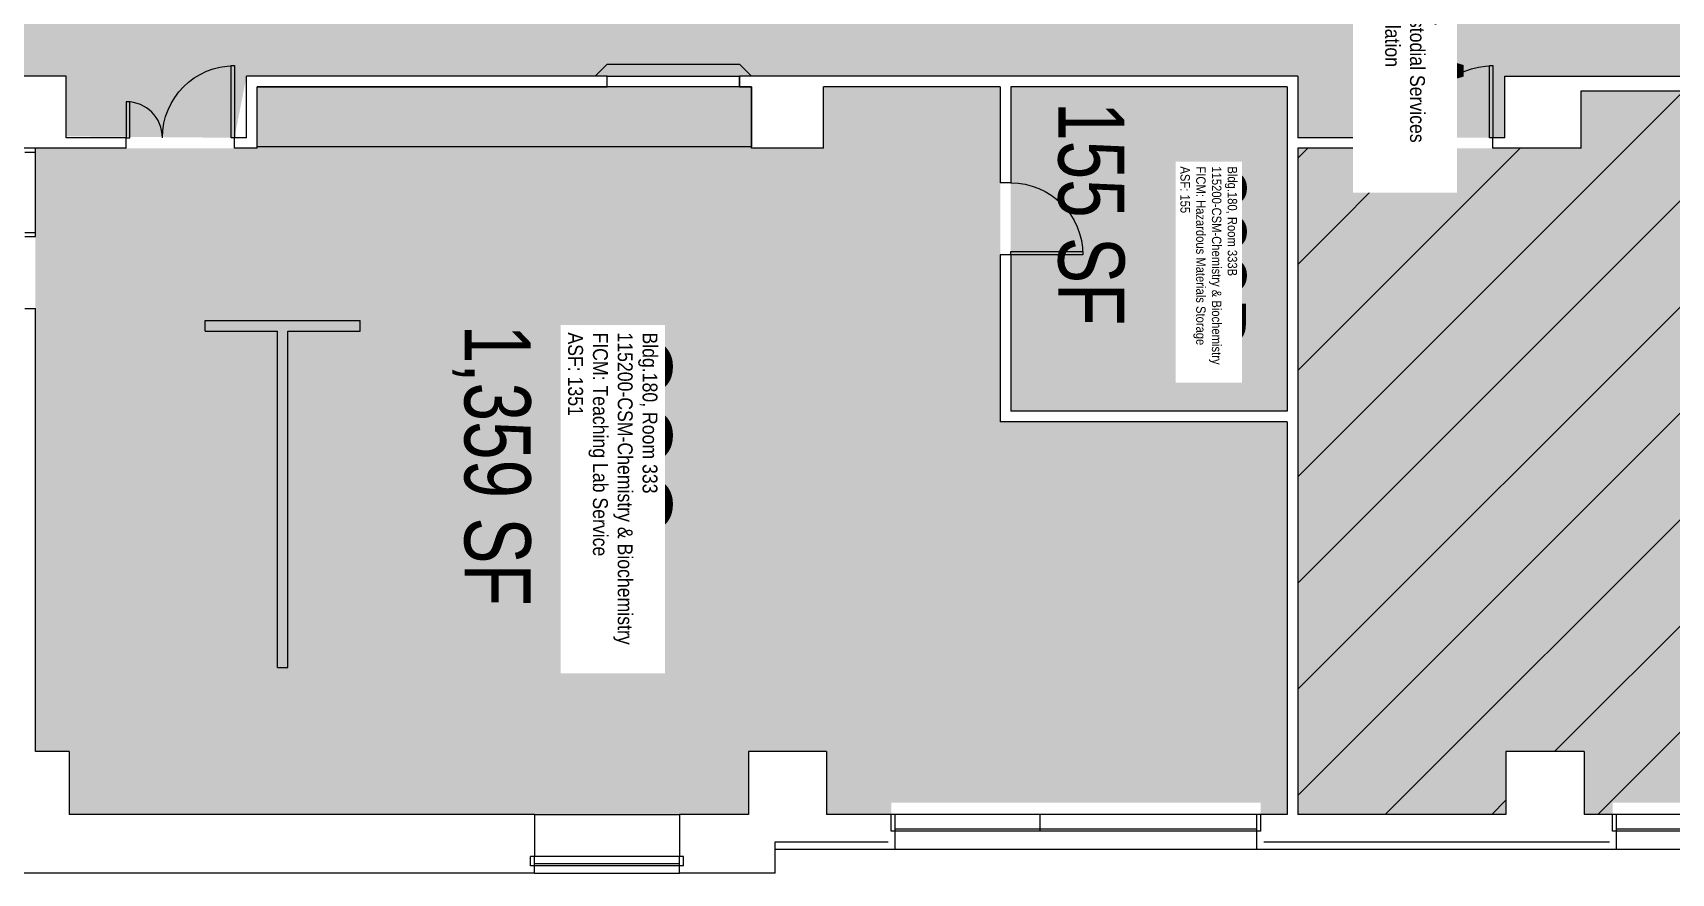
# Model space of a CAD drawing. Header units: inches. Extents: x 69211883 to 69217823, y 27675792 to 27679222.
# Drawn here: x 69215964 to 69216782, y 27677817 to 27678237 of the extents above; entities that cross this region are included whole.
import ezdxf
from ezdxf.enums import TextEntityAlignment as Align

# ---------------------------------------------------------------- set-up
doc = ezdxf.new("R2010")
doc.units = ezdxf.units.IN
doc.header["$LTSCALE"] = 0.25
doc.header["$MEASUREMENT"] = 0
doc.layers.get('0').update_dxf_attribs({"linetype": 'CONTINUOUS'})
for name, color, linetype in [('A-DOOR', 2, 'CONTINUOUS'), ('A-FLOR', 3, 'CONTINUOUS'), ('A-GLAZ', 1, 'CONTINUOUS'), ('A-IDEN-RNUM', 7, 'CONTINUOUS'), ('A-IDEN-SNUM', 4, 'CONTINUOUS'), ('A-IDEN-VNUM', 4, 'CONTINUOUS'), ('A-WALL', 5, 'CONTINUOUS'), ('AREA-TEXT', 3, 'CONTINUOUS'), ('Rooms-Capacity', 4, 'CONTINUOUS'), ('Rooms-Category-Color', 7, 'CONTINUOUS'), ('Rooms-College-Color', 7, 'CONTINUOUS'), ('Rooms-Department-Color', 7, 'CONTINUOUS'), ('Rooms-Division-Color', 7, 'CONTINUOUS'), ('Rooms-Information', 7, 'CONTINUOUS')]:
    doc.layers.add(name, color=color, linetype=linetype)
doc.styles.add('CP_AREA', font='arial.ttf', dxfattribs={"height": 15})
doc.styles.add('CP_ROOMSNUMBER', font='arial.ttf', dxfattribs={"height": 1})
doc.styles.add('CP_ROOMVNUMBER', font='arial.ttf', dxfattribs={"width": 0.85, "height": 0.075})

# ---------------------------------------------------------------- blocks, each defined once
blk = doc.blocks.new('Z08D36')
at = {"linetype": 'Continuous', "lineweight": -3}
blk.add_lwpolyline([(-18, 0), (-16.25, 0), (-16.25, 36), (-18, 36)], close=True, dxfattribs=at)
blk.add_arc((-18, 0), 36, 0, 90)

msp = doc.modelspace()

# ---------------------------------------------------------------- hatches: boundary and pattern name
at = {"layer": 'Rooms-Capacity'}
h = msp.add_hatch(dxfattribs=at)
h.set_pattern_fill('ANSI31', color=256, scale=300, style=0)
h.set_pattern_definition([(45, (0, 0), (-26.516504294, 26.516504294), [])])
h.paths.add_polyline_path([(69217045.37, 27677846.38), (69217045.37, 27677852.38), (69216971.15, 27677852.38), (69216971.15, 27677846.38), (69216827.18, 27677846.38), (69216827.18, 27677852.38), (69216753, 27677852.38), (69216753, 27677846.38), (69216738.68, 27677846.38), (69216738.68, 27677877.88), (69216699.68, 27677877.88), (69216699.68, 27677846.38), (69216595.81, 27677846.38), (69216595.81, 27678179.01), (69216737.18, 27678179.01), (69216737.18, 27678207.76), (69216983.93, 27678207.76), (69216983.93, 27678179.01), (69217094.56, 27678179.01), (69217094.56, 27677877.88), (69217079.18, 27677877.88), (69217079.18, 27677846.38)])
at = {"layer": 'Rooms-Category-Color', "true_color": 0xadadad}
msp.add_hatch(color=253, dxfattribs=at).paths.add_polyline_path([(69217597.56, 27678341.76), (69217495.18, 27678341.76), (69217495.18, 27678311.01), (69217005.6, 27678311.01), (69217005.6, 27678341.76), (69216738.68, 27678341.76), (69216738.68, 27678311.01), (69216699.68, 27678311.01), (69216699.68, 27678341.76), (69216611.68, 27678341.76), (69216611.68, 27678311.01), (69216179.81, 27678311.01), (69216179.81, 27678341.76), (69216091.81, 27678341.76), (69216091.81, 27678311.01), (69215945.18, 27678311.01), (69215945.18, 27678341.76), (69215857.18, 27678341.76), (69215857.18, 27678311.01), (69215567.18, 27678311.01), (69215567.18, 27678341.76), (69215461.81, 27678341.76), (69215461.81, 27678314.51), (69215455.31, 27678314.51), (69215455.31, 27678316.14), (69215406.02, 27678316.14), (69215406.02, 27678311.01), (69215315.18, 27678311.01), (69215315.18, 27678215.01), (69215351.18, 27678215.01), (69215351.18, 27678197.01), (69215400.77, 27678197.01), (69215400.77, 27678215.01), (69215406.02, 27678215.01), (69215406.02, 27678209.89), (69215455.31, 27678209.89), (69215455.31, 27678211.51), (69215462.37, 27678211.51), (69215462.37, 27678215.01), (69215981.18, 27678215.01), (69215981.19, 27678185.01), (69216065.18, 27678184.26), (69216071.18, 27678215.01), (69216595.81, 27678215.01), (69216595.81, 27678184.26), (69216699.18, 27678184.26), (69216699.18, 27678215.01), (69216989.18, 27678215.01), (69216989.18, 27678184.26), (69217079.18, 27678184.26), (69217079.18, 27678215.01), (69217115.18, 27678215.01), (69217115.18, 27678184.26), (69217143.18, 27678184.26), (69217203.18, 27678184.26), (69217203.18, 27678215.01), (69217493.18, 27678215.01), (69217493.18, 27678184.26), (69217571.32, 27678184.26), (69217571.32, 27678215.01), (69217597.56, 27678215.01)])
at = {"layer": 'Rooms-Category-Color', "true_color": 0xe3f498}
for points in [[(69216577.37, 27677846.38), (69216590.56, 27677846.38), (69216590.56, 27678042.51), (69216447.31, 27678042.51), (69216447.31, 27678209.76), (69216359.18, 27678209.76), (69216359.19, 27678179.01), (69216323.19, 27678179.01), (69216323.18, 27678209.76), (69216076.43, 27678209.76), (69216076.43, 27678179.01), (69215965.81, 27678179.01), (69215965.81, 27678099.01), (69215965.81, 27678086.78), (69215965.81, 27677877.88), (69215982.68, 27677877.88), (69215982.68, 27677846.39), (69216215.18, 27677846.39), (69216218.81, 27677846.38), (69216287.37, 27677846.38), (69216289.18, 27677846.38), (69216321.68, 27677846.38), (69216321.68, 27677877.88), (69216360.68, 27677877.88), (69216360.68, 27677846.39), (69216393, 27677846.38), (69216393, 27677852.38), (69216577.37, 27677852.39), (69216577.37, 27677846.39)], [(69217045.37, 27677846.38), (69217045.37, 27677852.38), (69216971.15, 27677852.38), (69216971.15, 27677846.38), (69216827.18, 27677846.38), (69216827.18, 27677852.38), (69216753, 27677852.38), (69216753, 27677846.38), (69216738.68, 27677846.38), (69216738.68, 27677877.88), (69216699.68, 27677877.88), (69216699.68, 27677846.38), (69216595.81, 27677846.38), (69216595.81, 27678179.01), (69216737.18, 27678179.01), (69216737.18, 27678207.76), (69216983.93, 27678207.76), (69216983.93, 27678179.01), (69217094.56, 27678179.01), (69217094.56, 27677877.88), (69217079.18, 27677877.88), (69217079.18, 27677846.38)]]:
    msp.add_hatch(color=61, dxfattribs=at).paths.add_polyline_path(points)
at = {"layer": 'Rooms-Category-Color', "true_color": 0xe3c5e1}
msp.add_hatch(color=254, dxfattribs=at).paths.add_polyline_path([(69216452.56, 27678209.76), (69216590.56, 27678209.76), (69216590.56, 27678047.76), (69216452.56, 27678047.76)])
at = {"layer": 'Rooms-College-Color', "true_color": 0xadadad}
msp.add_hatch(color=253, dxfattribs=at).paths.add_polyline_path([(69217597.56, 27678341.76), (69217495.18, 27678341.76), (69217495.18, 27678311.01), (69217005.6, 27678311.01), (69217005.6, 27678341.76), (69216738.68, 27678341.76), (69216738.68, 27678311.01), (69216699.68, 27678311.01), (69216699.68, 27678341.76), (69216611.68, 27678341.76), (69216611.68, 27678311.01), (69216179.81, 27678311.01), (69216179.81, 27678341.76), (69216091.81, 27678341.76), (69216091.81, 27678311.01), (69215945.18, 27678311.01), (69215945.18, 27678341.76), (69215857.18, 27678341.76), (69215857.18, 27678311.01), (69215567.18, 27678311.01), (69215567.18, 27678341.76), (69215461.81, 27678341.76), (69215461.81, 27678314.51), (69215455.31, 27678314.51), (69215455.31, 27678316.14), (69215406.02, 27678316.14), (69215406.02, 27678311.01), (69215315.18, 27678311.01), (69215315.18, 27678215.01), (69215351.18, 27678215.01), (69215351.18, 27678197.01), (69215400.77, 27678197.01), (69215400.77, 27678215.01), (69215406.02, 27678215.01), (69215406.02, 27678209.89), (69215455.31, 27678209.89), (69215455.31, 27678211.51), (69215462.37, 27678211.51), (69215462.37, 27678215.01), (69215981.18, 27678215.01), (69215981.19, 27678185.01), (69216065.18, 27678184.26), (69216071.18, 27678215.01), (69216595.81, 27678215.01), (69216595.81, 27678184.26), (69216699.18, 27678184.26), (69216699.18, 27678215.01), (69216989.18, 27678215.01), (69216989.18, 27678184.26), (69217079.18, 27678184.26), (69217079.18, 27678215.01), (69217115.18, 27678215.01), (69217115.18, 27678184.26), (69217143.18, 27678184.26), (69217203.18, 27678184.26), (69217203.18, 27678215.01), (69217493.18, 27678215.01), (69217493.18, 27678184.26), (69217571.32, 27678184.26), (69217571.32, 27678215.01), (69217597.56, 27678215.01)])
at = {"layer": 'Rooms-College-Color', "true_color": 0xffe090}
for points in [[(69216577.37, 27677846.38), (69216590.56, 27677846.38), (69216590.56, 27678042.51), (69216447.31, 27678042.51), (69216447.31, 27678209.76), (69216359.18, 27678209.76), (69216359.19, 27678179.01), (69216323.19, 27678179.01), (69216323.18, 27678209.76), (69216076.43, 27678209.76), (69216076.43, 27678179.01), (69215965.81, 27678179.01), (69215965.81, 27678099.01), (69215965.81, 27678086.78), (69215965.81, 27677877.88), (69215982.68, 27677877.88), (69215982.68, 27677846.39), (69216215.18, 27677846.39), (69216218.81, 27677846.38), (69216287.37, 27677846.38), (69216289.18, 27677846.38), (69216321.68, 27677846.38), (69216321.68, 27677877.88), (69216360.68, 27677877.88), (69216360.68, 27677846.39), (69216393, 27677846.38), (69216393, 27677852.38), (69216577.37, 27677852.39), (69216577.37, 27677846.39)], [(69216452.56, 27678209.76), (69216590.56, 27678209.76), (69216590.56, 27678047.76), (69216452.56, 27678047.76)], [(69217045.37, 27677846.38), (69217045.37, 27677852.38), (69216971.15, 27677852.38), (69216971.15, 27677846.38), (69216827.18, 27677846.38), (69216827.18, 27677852.38), (69216753, 27677852.38), (69216753, 27677846.38), (69216738.68, 27677846.38), (69216738.68, 27677877.88), (69216699.68, 27677877.88), (69216699.68, 27677846.38), (69216595.81, 27677846.38), (69216595.81, 27678179.01), (69216737.18, 27678179.01), (69216737.18, 27678207.76), (69216983.93, 27678207.76), (69216983.93, 27678179.01), (69217094.56, 27678179.01), (69217094.56, 27677877.88), (69217079.18, 27677877.88), (69217079.18, 27677846.38)]]:
    msp.add_hatch(color=41, dxfattribs=at).paths.add_polyline_path(points)
at = {"layer": 'Rooms-Department-Color', "true_color": 0xacacac}
msp.add_hatch(color=253, dxfattribs=at).paths.add_polyline_path([(69217597.56, 27678341.76), (69217495.18, 27678341.76), (69217495.18, 27678311.01), (69217005.6, 27678311.01), (69217005.6, 27678341.76), (69216738.68, 27678341.76), (69216738.68, 27678311.01), (69216699.68, 27678311.01), (69216699.68, 27678341.76), (69216611.68, 27678341.76), (69216611.68, 27678311.01), (69216179.81, 27678311.01), (69216179.81, 27678341.76), (69216091.81, 27678341.76), (69216091.81, 27678311.01), (69215945.18, 27678311.01), (69215945.18, 27678341.76), (69215857.18, 27678341.76), (69215857.18, 27678311.01), (69215567.18, 27678311.01), (69215567.18, 27678341.76), (69215461.81, 27678341.76), (69215461.81, 27678314.51), (69215455.31, 27678314.51), (69215455.31, 27678316.14), (69215406.02, 27678316.14), (69215406.02, 27678311.01), (69215315.18, 27678311.01), (69215315.18, 27678215.01), (69215351.18, 27678215.01), (69215351.18, 27678197.01), (69215400.77, 27678197.01), (69215400.77, 27678215.01), (69215406.02, 27678215.01), (69215406.02, 27678209.89), (69215455.31, 27678209.89), (69215455.31, 27678211.51), (69215462.37, 27678211.51), (69215462.37, 27678215.01), (69215981.18, 27678215.01), (69215981.19, 27678185.01), (69216065.18, 27678184.26), (69216071.18, 27678215.01), (69216595.81, 27678215.01), (69216595.81, 27678184.26), (69216699.18, 27678184.26), (69216699.18, 27678215.01), (69216989.18, 27678215.01), (69216989.18, 27678184.26), (69217079.18, 27678184.26), (69217079.18, 27678215.01), (69217115.18, 27678215.01), (69217115.18, 27678184.26), (69217143.18, 27678184.26), (69217203.18, 27678184.26), (69217203.18, 27678215.01), (69217493.18, 27678215.01), (69217493.18, 27678184.26), (69217571.32, 27678184.26), (69217571.32, 27678215.01), (69217597.56, 27678215.01)])
at = {"layer": 'Rooms-Department-Color', "true_color": 0xffe090}
for points in [[(69216577.37, 27677846.38), (69216590.56, 27677846.38), (69216590.56, 27678042.51), (69216447.31, 27678042.51), (69216447.31, 27678209.76), (69216359.18, 27678209.76), (69216359.19, 27678179.01), (69216323.19, 27678179.01), (69216323.18, 27678209.76), (69216076.43, 27678209.76), (69216076.43, 27678179.01), (69215965.81, 27678179.01), (69215965.81, 27678099.01), (69215965.81, 27678086.78), (69215965.81, 27677877.88), (69215982.68, 27677877.88), (69215982.68, 27677846.39), (69216215.18, 27677846.39), (69216218.81, 27677846.38), (69216287.37, 27677846.38), (69216289.18, 27677846.38), (69216321.68, 27677846.38), (69216321.68, 27677877.88), (69216360.68, 27677877.88), (69216360.68, 27677846.39), (69216393, 27677846.38), (69216393, 27677852.38), (69216577.37, 27677852.39), (69216577.37, 27677846.39)], [(69216452.56, 27678209.76), (69216590.56, 27678209.76), (69216590.56, 27678047.76), (69216452.56, 27678047.76)], [(69217045.37, 27677846.38), (69217045.37, 27677852.38), (69216971.15, 27677852.38), (69216971.15, 27677846.38), (69216827.18, 27677846.38), (69216827.18, 27677852.38), (69216753, 27677852.38), (69216753, 27677846.38), (69216738.68, 27677846.38), (69216738.68, 27677877.88), (69216699.68, 27677877.88), (69216699.68, 27677846.38), (69216595.81, 27677846.38), (69216595.81, 27678179.01), (69216737.18, 27678179.01), (69216737.18, 27678207.76), (69216983.93, 27678207.76), (69216983.93, 27678179.01), (69217094.56, 27678179.01), (69217094.56, 27677877.88), (69217079.18, 27677877.88), (69217079.18, 27677846.38)]]:
    msp.add_hatch(color=41, dxfattribs=at).paths.add_polyline_path(points)
at = {"layer": 'Rooms-Division-Color', "true_color": 0xadadad}
msp.add_hatch(color=253, dxfattribs=at).paths.add_polyline_path([(69217597.56, 27678341.76), (69217495.18, 27678341.76), (69217495.18, 27678311.01), (69217005.6, 27678311.01), (69217005.6, 27678341.76), (69216738.68, 27678341.76), (69216738.68, 27678311.01), (69216699.68, 27678311.01), (69216699.68, 27678341.76), (69216611.68, 27678341.76), (69216611.68, 27678311.01), (69216179.81, 27678311.01), (69216179.81, 27678341.76), (69216091.81, 27678341.76), (69216091.81, 27678311.01), (69215945.18, 27678311.01), (69215945.18, 27678341.76), (69215857.18, 27678341.76), (69215857.18, 27678311.01), (69215567.18, 27678311.01), (69215567.18, 27678341.76), (69215461.81, 27678341.76), (69215461.81, 27678314.51), (69215455.31, 27678314.51), (69215455.31, 27678316.14), (69215406.02, 27678316.14), (69215406.02, 27678311.01), (69215315.18, 27678311.01), (69215315.18, 27678215.01), (69215351.18, 27678215.01), (69215351.18, 27678197.01), (69215400.77, 27678197.01), (69215400.77, 27678215.01), (69215406.02, 27678215.01), (69215406.02, 27678209.89), (69215455.31, 27678209.89), (69215455.31, 27678211.51), (69215462.37, 27678211.51), (69215462.37, 27678215.01), (69215981.18, 27678215.01), (69215981.19, 27678185.01), (69216065.18, 27678184.26), (69216071.18, 27678215.01), (69216595.81, 27678215.01), (69216595.81, 27678184.26), (69216699.18, 27678184.26), (69216699.18, 27678215.01), (69216989.18, 27678215.01), (69216989.18, 27678184.26), (69217079.18, 27678184.26), (69217079.18, 27678215.01), (69217115.18, 27678215.01), (69217115.18, 27678184.26), (69217143.18, 27678184.26), (69217203.18, 27678184.26), (69217203.18, 27678215.01), (69217493.18, 27678215.01), (69217493.18, 27678184.26), (69217571.32, 27678184.26), (69217571.32, 27678215.01), (69217597.56, 27678215.01)])
at = {"layer": 'Rooms-Division-Color', "true_color": 0xffe090}
for points in [[(69216577.37, 27677846.38), (69216590.56, 27677846.38), (69216590.56, 27678042.51), (69216447.31, 27678042.51), (69216447.31, 27678209.76), (69216359.18, 27678209.76), (69216359.19, 27678179.01), (69216323.19, 27678179.01), (69216323.18, 27678209.76), (69216076.43, 27678209.76), (69216076.43, 27678179.01), (69215965.81, 27678179.01), (69215965.81, 27678099.01), (69215965.81, 27678086.78), (69215965.81, 27677877.88), (69215982.68, 27677877.88), (69215982.68, 27677846.39), (69216215.18, 27677846.39), (69216218.81, 27677846.38), (69216287.37, 27677846.38), (69216289.18, 27677846.38), (69216321.68, 27677846.38), (69216321.68, 27677877.88), (69216360.68, 27677877.88), (69216360.68, 27677846.39), (69216393, 27677846.38), (69216393, 27677852.38), (69216577.37, 27677852.39), (69216577.37, 27677846.39)], [(69216452.56, 27678209.76), (69216590.56, 27678209.76), (69216590.56, 27678047.76), (69216452.56, 27678047.76)], [(69217045.37, 27677846.38), (69217045.37, 27677852.38), (69216971.15, 27677852.38), (69216971.15, 27677846.38), (69216827.18, 27677846.38), (69216827.18, 27677852.38), (69216753, 27677852.38), (69216753, 27677846.38), (69216738.68, 27677846.38), (69216738.68, 27677877.88), (69216699.68, 27677877.88), (69216699.68, 27677846.38), (69216595.81, 27677846.38), (69216595.81, 27678179.01), (69216737.18, 27678179.01), (69216737.18, 27678207.76), (69216983.93, 27678207.76), (69216983.93, 27678179.01), (69217094.56, 27678179.01), (69217094.56, 27677877.88), (69217079.18, 27677877.88), (69217079.18, 27677846.38)]]:
    msp.add_hatch(color=41, dxfattribs=at).paths.add_polyline_path(points)

# ---------------------------------------------------------------- linework, layer by layer
at = {"layer": 'A-DOOR'}
for points in [[(69216011.18, 27678184.26), (69216012.93, 27678184.26), (69216012.93, 27678202.26), (69216011.18, 27678202.26)], [(69216639.18, 27678184.26), (69216640.93, 27678184.26), (69216640.93, 27678202.26), (69216639.18, 27678202.26)]]:
    msp.add_lwpolyline(points, close=True, dxfattribs=at)
for centre in [(69216011.18, 27678184.26), (69216639.18, 27678184.26)]:
    msp.add_arc(centre, 18, 0, 90, dxfattribs=at)
at = {"layer": 'A-FLOR'}
for points in [[(69216251.18, 27678209.71), (69216251.18, 27678215.01), (69216245.18, 27678215.01), (69216251.18, 27678221.01), (69216317.18, 27678221.01), (69216323.18, 27678215.01), (69216317.18, 27678215.01), (69216317.18, 27678209.76), (69216323.18, 27678209.76), (69216323.18, 27678179.76), (69216076.43, 27678179.76), (69216076.43, 27678209.76), (69216251.18, 27678209.71)], [(69216251.18, 27678215.03), (69216317.18, 27678215.04)], [(69216251.18, 27678209.78), (69216317.18, 27678209.79)]]:
    msp.add_lwpolyline(points, dxfattribs=at)
at = {"layer": 'A-GLAZ'}
for p, q in [((69215960.56, 27678177.01), (69215965.81, 27678177.01)), ((69215965.81, 27678135.01), (69215965.81, 27678179.01)), ((69215960.56, 27678137.01), (69215965.81, 27678137.01)), ((69215960.56, 27678135.01), (69215965.81, 27678135.01)), ((69216214.93, 27677846.51), (69216287.31, 27677846.51)), ((69216577.31, 27677846.39), (69216392.93, 27677846.39)), ((69216394.93, 27677838.14), (69216394.93, 27677846.39)), ((69216575.31, 27677839.14), (69216394.93, 27677839.14)), ((69216467.31, 27677838.14), (69216467.31, 27677846.39)), ((69216575.31, 27677838.14), (69216575.31, 27677846.39)), ((69216829.31, 27677846.39), (69216752.93, 27677846.39)), ((69216754.93, 27677838.14), (69216754.93, 27677846.39)), ((69216827.31, 27677839.14), (69216754.93, 27677839.14)), ((69216575.31, 27677838.14), (69216394.93, 27677838.14)), ((69216827.31, 27677838.14), (69216754.93, 27677838.14)), ((69216289.31, 27677825.51), (69216212.93, 27677825.51)), ((69216214.93, 27677820.76), (69216214.93, 27677825.51)), ((69216287.31, 27677820.76), (69216287.31, 27677825.51)), ((69216394.93, 27677829.14), (69216575.31, 27677829.14)), ((69216754.93, 27677829.14), (69216827.31, 27677829.14)), ((69216287.31, 27677821.76), (69216214.93, 27677821.76)), ((69216287.31, 27677820.76), (69216214.93, 27677820.76)), ((69216214.93, 27677817.13), (69216287.31, 27677817.13))]:
    msp.add_line(p, q, dxfattribs=at)
at = {"layer": 'A-WALL'}
for p, q in [((69215981.18, 27678215.01), (69215828.56, 27678215.01)), ((69215981.18, 27678184.26), (69215981.18, 27678215.01)), ((69215981.19, 27678185.01), (69215981.19, 27678215.01)), ((69216071.18, 27678184.26), (69216071.18, 27678215.01)), ((69216227.19, 27678215.01), (69216071.19, 27678215.01)), ((69216251.18, 27678215.01), (69216071.19, 27678215.01)), ((69216251.18, 27678209.76), (69216251.18, 27678215.01)), ((69216317.18, 27678209.76), (69216317.18, 27678215.01)), ((69216595.81, 27678215.01), (69216317.18, 27678215.01)), ((69216595.81, 27678215.01), (69216595.81, 27678184.26)), ((69216699.18, 27678184.26), (69216699.18, 27678215.01)), ((69216699.18, 27678215.01), (69216989.18, 27678215.01)), ((69216076.43, 27678179.01), (69216076.43, 27678209.76)), ((69216251.18, 27678209.76), (69216076.43, 27678209.76)), ((69216323.18, 27678209.76), (69216317.18, 27678209.76)), ((69216323.18, 27678179.01), (69216323.18, 27678209.76)), ((69216359.18, 27678179.01), (69216359.18, 27678209.76)), ((69216447.31, 27678209.76), (69216359.18, 27678209.76)), ((69216447.31, 27678209.76), (69216447.31, 27678161.76)), ((69216452.56, 27678209.76), (69216452.56, 27678161.76)), ((69216590.56, 27678209.76), (69216452.56, 27678209.76)), ((69216590.56, 27678209.76), (69216590.56, 27678047.76)), ((69216737.18, 27678179.01), (69216737.18, 27678207.76)), ((69216737.18, 27678207.76), (69216983.93, 27678207.76)), ((69216011.18, 27678184.26), (69215981.18, 27678184.26)), ((69216011.18, 27678179.01), (69216011.18, 27678184.26)), ((69216065.18, 27678179.01), (69216065.18, 27678184.26)), ((69216071.18, 27678184.26), (69216065.18, 27678184.26)), ((69216639.18, 27678184.26), (69216595.81, 27678184.26)), ((69216639.18, 27678179.01), (69216639.18, 27678184.26)), ((69216693.18, 27678179.01), (69216693.18, 27678184.26)), ((69216699.18, 27678184.26), (69216693.18, 27678184.26)), ((69216011.18, 27678179.01), (69215945.18, 27678179.01)), ((69216076.43, 27678179.01), (69216065.18, 27678179.01)), ((69216359.18, 27678179.01), (69216323.18, 27678179.01)), ((69216595.81, 27678179.01), (69216595.81, 27677846.38)), ((69216639.18, 27678179.01), (69216595.81, 27678179.01)), ((69216737.18, 27678179.01), (69216693.19, 27678179.01)), ((69216452.56, 27678161.76), (69216447.31, 27678161.76)), ((69216447.31, 27678125.76), (69216447.31, 27678042.51)), ((69216452.56, 27678125.76), (69216447.31, 27678125.76)), ((69216452.56, 27678125.76), (69216452.56, 27678047.76)), ((69215960.56, 27678099.01), (69215965.81, 27678099.01)), ((69215965.81, 27677877.88), (69215965.81, 27678099.01)), ((69216050.56, 27678087.76), (69216050.56, 27678093.01)), ((69216050.56, 27678093.01), (69216127.81, 27678093.01)), ((69216127.81, 27678087.76), (69216127.81, 27678093.01)), ((69216050.56, 27678087.76), (69216086.56, 27678087.76)), ((69216086.56, 27677919.76), (69216086.56, 27678087.76)), ((69216091.81, 27677919.76), (69216091.81, 27678087.76)), ((69216091.81, 27678087.76), (69216127.81, 27678087.76)), ((69216590.56, 27678047.76), (69216452.56, 27678047.76)), ((69216590.56, 27678042.51), (69216447.31, 27678042.51)), ((69216590.56, 27678042.51), (69216590.56, 27677846.38)), ((69216086.56, 27677919.76), (69216091.81, 27677919.76)), ((69215982.68, 27677877.88), (69215965.81, 27677877.88)), ((69215982.68, 27677877.88), (69215982.68, 27677846.38)), ((69216321.68, 27677877.88), (69216321.68, 27677846.38)), ((69216360.68, 27677877.88), (69216321.68, 27677877.88)), ((69216360.68, 27677877.88), (69216360.68, 27677846.38)), ((69216699.68, 27677877.88), (69216699.68, 27677846.38)), ((69216738.68, 27677877.88), (69216699.68, 27677877.88)), ((69216738.68, 27677877.88), (69216738.68, 27677846.38)), ((69216214.93, 27677846.38), (69215982.68, 27677846.38)), ((69216214.93, 27677846.38), (69216214.93, 27677825.51)), ((69216321.68, 27677846.38), (69216287.31, 27677846.38)), ((69216287.31, 27677846.38), (69216287.31, 27677825.51)), ((69216392.93, 27677846.39), (69216360.68, 27677846.38)), ((69216392.93, 27677838.14), (69216392.93, 27677846.39)), ((69216590.56, 27677846.38), (69216577.31, 27677846.39)), ((69216577.31, 27677838.14), (69216577.31, 27677846.39)), ((69216699.68, 27677846.38), (69216595.81, 27677846.38)), ((69216752.93, 27677846.39), (69216738.68, 27677846.38)), ((69216752.93, 27677838.14), (69216752.93, 27677846.39)), ((69216334.93, 27677832.76), (69216391.31, 27677832.76)), ((69216334.93, 27677829.14), (69216334.93, 27677832.76)), ((69216394.93, 27677838.14), (69216392.93, 27677838.14)), ((69216394.93, 27677829.14), (69216394.93, 27677838.14)), ((69216577.31, 27677838.14), (69216575.31, 27677838.14)), ((69216575.31, 27677829.14), (69216575.31, 27677838.14)), ((69216578.93, 27677832.76), (69216751.31, 27677832.76)), ((69216754.93, 27677838.14), (69216752.93, 27677838.14)), ((69216754.93, 27677829.14), (69216754.93, 27677838.14)), ((69216212.93, 27677820.76), (69216212.93, 27677825.51)), ((69216214.93, 27677825.51), (69216212.93, 27677825.51)), ((69216289.31, 27677825.51), (69216287.31, 27677825.51)), ((69216289.31, 27677820.76), (69216289.31, 27677825.51)), ((69216334.93, 27677817.14), (69216334.93, 27677829.14)), ((69216334.93, 27677829.14), (69216394.93, 27677829.14)), ((69216575.31, 27677829.14), (69216754.93, 27677829.14)), ((69216214.93, 27677817.13), (69215927.31, 27677817.13)), ((69216214.93, 27677820.76), (69216212.93, 27677820.76)), ((69216214.93, 27677817.13), (69216214.93, 27677820.76)), ((69216289.31, 27677820.76), (69216287.31, 27677820.76)), ((69216287.31, 27677817.13), (69216287.31, 27677820.76)), ((69216334.93, 27677817.14), (69216287.31, 27677817.13))]:
    msp.add_line(p, q, dxfattribs=at)

# ---------------------------------------------------------------- block references
at = {"layer": 'A-DOOR', "xscale": -1}
for p in [(69216047.18, 27678184.26), (69216675.18, 27678184.26)]:
    msp.add_blockref('Z08D36', p, dxfattribs=at)
at = {"layer": 'A-DOOR', "xscale": -1, "rotation": 270}
msp.add_blockref('Z08D36', (69216452.56, 27678143.76), dxfattribs=at)

# ---------------------------------------------------------------- texts
at = {"layer": 'A-IDEN-RNUM', "style": 'CP_ROOMSNUMBER'}
for s, p in [('0333-B0', (69216550.32, 27678122.55)), ('0333-00', (69216254.08, 27678033.92))]:
    msp.add_text(s, height=1, rotation=270, dxfattribs=at).set_placement(p, align=Align.MIDDLE)
at = {"layer": 'A-IDEN-SNUM', "style": 'CP_ROOMSNUMBER'}
for s, p in [('18000333B0', (69216551.53, 27678124.38)), ('1800033300', (69216255.29, 27678035.76))]:
    msp.add_text(s, height=1, rotation=270, dxfattribs=at).set_placement(p, align=Align.MIDDLE)
at = {"layer": 'A-IDEN-VNUM', "style": 'CP_ROOMVNUMBER'}
for s, height, width, p in [('300A', 52, 0.75, (69216652.59, 27678263.25)), ('333B', 33, 0.85, (69216553.45, 27678124.21)), ('333', 52, 0.85, (69216257.21, 27678035.58))]:
    msp.add_text(s, height=height, rotation=270, dxfattribs=dict(at, width=width)).set_placement(p, align=Align.MIDDLE)
at = {"layer": 'AREA-TEXT', "style": 'CP_AREA', "width": 0.75}
for s, p in [('155 SF', (69216492.82, 27678146.31)), ('1,359 SF', (69216196.47, 27678020.76))]:
    msp.add_text(s, height=33, rotation=270, dxfattribs=at).set_placement(p, align=Align.MIDDLE_CENTER)

# ---------------------------------------------------------------- next in the draw order: texts
at = {"layer": 'Rooms-Information', "attachment_point": 7, "rotation": 270, "style": 'CP_ROOMVNUMBER', "bg_fill": 3, "box_fill_scale": 1.5, "bg_fill_color": 256, "bg_fill_true_color": 13158600, "bg_fill_transparency": 0}
for s, insert, char_height, width in [('Bldg.180, Room 300A^M^J128300-FacMgmt-Custodial Services^M^JFICM: Corridor / Circulation^M^JASF: ', (69216626.95, 27678326.91), 7.4286, 166.4), ('Bldg.180, Room 333B^M^J115200-CSM-Chemistry & Biochemistry^M^JFICM: Hazardous Materials Storage^M^JASF: 155', (69216537.18, 27678169.97), 4.71429, 105.6), ('Bldg.180, Room 333^M^J115200-CSM-Chemistry & Biochemistry^M^JFICM: Teaching Lab Service^M^JASF: 1351', (69216231.57, 27678087.09), 7.4286, 166.4)]:
    msp.add_mtext(s, dxfattribs=dict(at, insert=insert, char_height=char_height, width=width))

doc.saveas('drawing.dxf')
